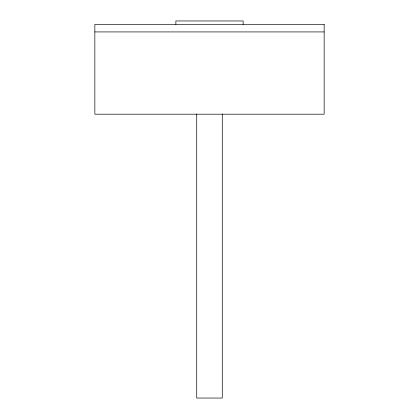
<?xml version="1.0" encoding="UTF-8"?>
<svg xmlns="http://www.w3.org/2000/svg" width="419" height="419" viewBox="0 0 419 419"><rect width="100%" height="100%" fill="white"/><g stroke="black" fill="none" stroke-linecap="round" stroke-linejoin="round"><path stroke-width="0.63" d="M94.846 31.923L324.154 31.923M243.125 24.381L243.125 20.95L175.875 20.95L175.875 24.381M222.274 114.031L222.274 398.05L196.726 398.05L196.726 114.031M324.154 24.381L94.846 24.381L94.846 114.198L324.154 114.198L324.154 24.381"/></g></svg>
